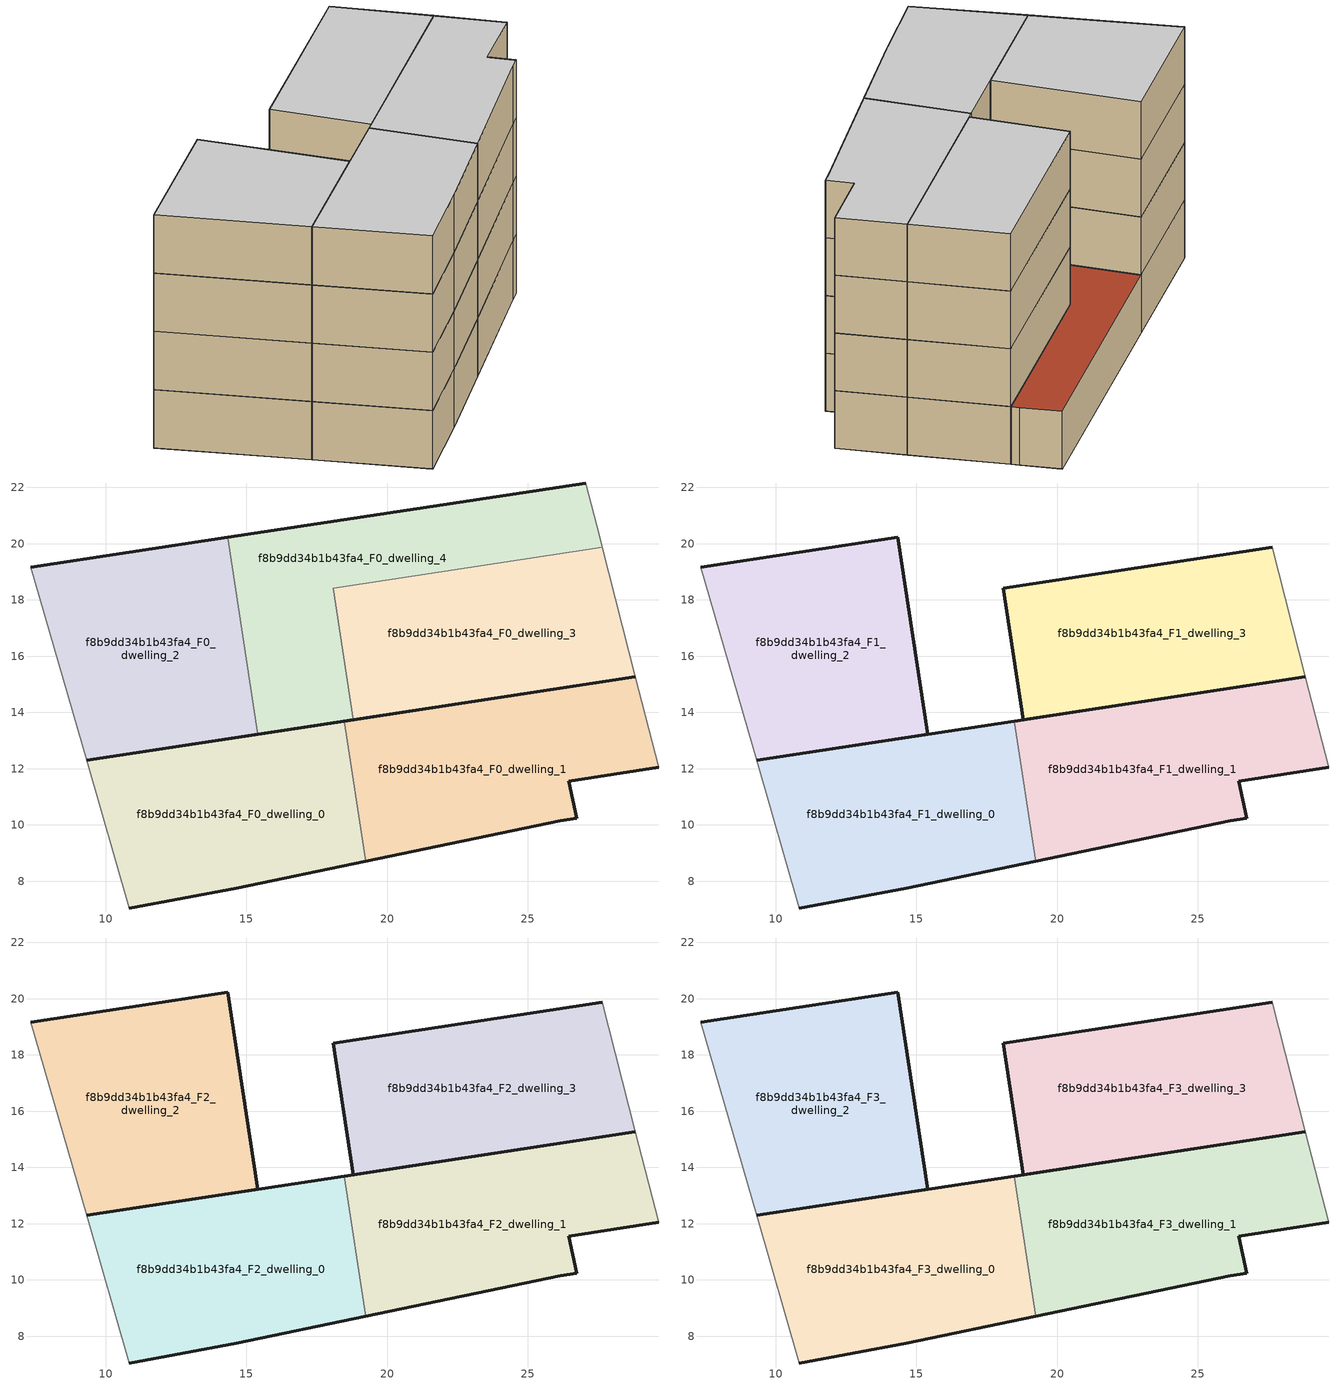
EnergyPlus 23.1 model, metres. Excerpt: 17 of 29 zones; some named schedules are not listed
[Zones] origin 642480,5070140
f8b9dd34b1b43fa4_F0_dwelling_0
 floor ground (EU_floor_Construction): 19.24,8.71 18.48,13.69 9.32,12.29 10.84,7.05 14.64,7.75 z0
 wall outside (EU_wall_Construction): 9.32,12.29 18.48,13.69 / 19.24,8.71 14.64,7.75 10.84,7.05 z0:3
 wall adiabatic (EU_wall_Construction): 10.84,7.05 9.32,12.29 z0:3
 wall to f8b9dd34b1b43fa4_F0_dwelling_1 (EU_wall_Construction): 18.48,13.69 19.24,8.71 z0:3
f8b9dd34b1b43fa4_F0_dwelling_1
 floor ground (EU_floor_Construction): 26.75,10.25 26.45,11.55 29.66,12.05 28.83,15.27 18.48,13.69 19.24,8.71 26.15,10.15 z0
 wall outside (EU_wall_Construction): 18.48,13.69 28.83,15.27 / 29.66,12.05 26.45,11.55 26.75,10.25 26.15,10.15 19.24,8.71 z0:3
 wall adiabatic (EU_wall_Construction): 28.83,15.27 29.66,12.05 z0:3
f8b9dd34b1b43fa4_F0_dwelling_2
 floor ground (EU_floor_Construction): 15.4,13.22 14.34,20.22 7.34,19.16 9.32,12.29 z0
 wall outside (EU_wall_Construction): 7.34,19.16 14.34,20.22 / 15.4,13.22 9.32,12.29 z0:3
 wall to f8b9dd34b1b43fa4_F0_dwelling_4 (EU_wall_Construction): 14.34,20.22 15.4,13.22 z0:3
 wall adiabatic (EU_wall_Construction): 9.32,12.29 7.34,19.16 z0:3
f8b9dd34b1b43fa4_F0_dwelling_3
 floor ground (EU_floor_Construction): 28.83,15.27 27.65,19.87 18.1,18.41 18.81,13.74 z0
 wall outside (EU_wall_Construction): 28.83,15.27 18.81,13.74 z0:3
 wall to f8b9dd34b1b43fa4_F0_dwelling_4 (EU_wall_Construction): 18.81,13.74 18.1,18.41 27.65,19.87 z0:3
 wall adiabatic (EU_wall_Construction): 27.65,19.87 28.83,15.27 z0:3
f8b9dd34b1b43fa4_F0_dwelling_4
 floor ground (EU_floor_Construction): 27.65,19.87 27.56,20.25 27.06,22.16 14.34,20.22 15.4,13.22 18.81,13.74 18.1,18.41 z0
 wall outside (EU_wall_Construction): 18.81,13.74 15.4,13.22 / 14.34,20.22 27.06,22.16 z0:3
 wall adiabatic (EU_wall_Construction): 27.06,22.16 27.56,20.25 27.65,19.87 z0:3
 roof outside (EU_roof_Construction): 27.06,22.16 27.56,20.25 27.65,19.87 18.1,18.41 18.81,13.74 15.4,13.22 14.34,20.22 z3
f8b9dd34b1b43fa4_F1_dwelling_0
 floor to f8b9dd34b1b43fa4_F0_dwelling_0 (EU_floor_Construction): 19.24,8.71 18.48,13.69 9.32,12.29 10.84,7.05 14.64,7.75 z3
 wall outside (EU_wall_Construction): 9.32,12.29 18.48,13.69 / 19.24,8.71 14.64,7.75 10.84,7.05 z3:6
 wall adiabatic (EU_wall_Construction): 10.84,7.05 9.32,12.29 z3:6
 wall to f8b9dd34b1b43fa4_F1_dwelling_1 (EU_wall_Construction): 18.48,13.69 19.24,8.71 z3:6
f8b9dd34b1b43fa4_F1_dwelling_1
 floor to f8b9dd34b1b43fa4_F0_dwelling_1 (EU_floor_Construction): 26.75,10.25 26.45,11.55 29.66,12.05 28.83,15.27 18.48,13.69 19.24,8.71 26.15,10.15 z3
 wall outside (EU_wall_Construction): 18.48,13.69 28.83,15.27 / 29.66,12.05 26.45,11.55 26.75,10.25 26.15,10.15 19.24,8.71 z3:6
 wall adiabatic (EU_wall_Construction): 28.83,15.27 29.66,12.05 z3:6
f8b9dd34b1b43fa4_F1_dwelling_2
 floor to f8b9dd34b1b43fa4_F0_dwelling_2 (EU_floor_Construction): 15.4,13.22 14.34,20.22 7.34,19.16 9.32,12.29 z3
 wall outside (EU_wall_Construction): 7.34,19.16 14.34,20.22 15.4,13.22 9.32,12.29 z3:6
 wall adiabatic (EU_wall_Construction): 9.32,12.29 7.34,19.16 z3:6
f8b9dd34b1b43fa4_F1_dwelling_3
 floor to f8b9dd34b1b43fa4_F0_dwelling_3 (EU_floor_Construction): 28.83,15.27 27.65,19.87 18.1,18.41 18.81,13.74 z3
 wall outside (EU_wall_Construction): 28.83,15.27 18.81,13.74 18.1,18.41 27.65,19.87 z3:6
 wall adiabatic (EU_wall_Construction): 27.65,19.87 28.83,15.27 z3:6
f8b9dd34b1b43fa4_F2_dwelling_0
 floor to f8b9dd34b1b43fa4_F1_dwelling_0 (EU_floor_Construction): 19.24,8.71 18.48,13.69 9.32,12.29 10.84,7.05 14.64,7.75 z6
 wall outside (EU_wall_Construction): 9.32,12.29 18.48,13.69 / 19.24,8.71 14.64,7.75 10.84,7.05 z6:9
 wall adiabatic (EU_wall_Construction): 10.84,7.05 9.32,12.29 z6:9
 wall to f8b9dd34b1b43fa4_F2_dwelling_1 (EU_wall_Construction): 18.48,13.69 19.24,8.71 z6:9
f8b9dd34b1b43fa4_F2_dwelling_1
 floor to f8b9dd34b1b43fa4_F1_dwelling_1 (EU_floor_Construction): 26.75,10.25 26.45,11.55 29.66,12.05 28.83,15.27 18.48,13.69 19.24,8.71 26.15,10.15 z6
 wall outside (EU_wall_Construction): 18.48,13.69 28.83,15.27 / 29.66,12.05 26.45,11.55 26.75,10.25 26.15,10.15 19.24,8.71 z6:9
 wall adiabatic (EU_wall_Construction): 28.83,15.27 29.66,12.05 z6:9
f8b9dd34b1b43fa4_F2_dwelling_2
 floor to f8b9dd34b1b43fa4_F1_dwelling_2 (EU_floor_Construction): 15.4,13.22 14.34,20.22 7.34,19.16 9.32,12.29 z6
 wall outside (EU_wall_Construction): 7.34,19.16 14.34,20.22 15.4,13.22 9.32,12.29 z6:9
 wall adiabatic (EU_wall_Construction): 9.32,12.29 7.34,19.16 z6:9
f8b9dd34b1b43fa4_F2_dwelling_3
 floor to f8b9dd34b1b43fa4_F1_dwelling_3 (EU_floor_Construction): 28.83,15.27 27.65,19.87 18.1,18.41 18.81,13.74 z6
 wall outside (EU_wall_Construction): 28.83,15.27 18.81,13.74 18.1,18.41 27.65,19.87 z6:9
 wall adiabatic (EU_wall_Construction): 27.65,19.87 28.83,15.27 z6:9
f8b9dd34b1b43fa4_F3_dwelling_0
 floor to f8b9dd34b1b43fa4_F2_dwelling_0 (EU_floor_Construction): 19.24,8.71 18.48,13.69 9.32,12.29 10.84,7.05 14.64,7.75 z9
 wall outside (EU_wall_Construction): 9.32,12.29 18.48,13.69 / 19.24,8.71 14.64,7.75 10.84,7.05 z9:12
 wall adiabatic (EU_wall_Construction): 10.84,7.05 9.32,12.29 z9:12
 wall to f8b9dd34b1b43fa4_F3_dwelling_1 (EU_wall_Construction): 18.48,13.69 19.24,8.71 z9:12
 ceiling to f8b9dd34b1b43fa4_F4_dwelling_0 (EU_floor_Construction): 18.48,13.69 19.24,8.71 14.64,7.75 10.84,7.05 9.32,12.29 z12
f8b9dd34b1b43fa4_F3_dwelling_1
 floor to f8b9dd34b1b43fa4_F2_dwelling_1 (EU_floor_Construction): 26.75,10.25 26.45,11.55 29.66,12.05 28.83,15.27 18.48,13.69 19.24,8.71 26.15,10.15 z9
 wall outside (EU_wall_Construction): 18.48,13.69 28.83,15.27 / 29.66,12.05 26.45,11.55 26.75,10.25 26.15,10.15 19.24,8.71 z9:12
 wall adiabatic (EU_wall_Construction): 28.83,15.27 29.66,12.05 z9:12
 ceiling to f8b9dd34b1b43fa4_F4_dwelling_1 (EU_floor_Construction): 28.83,15.27 29.66,12.05 26.45,11.55 26.75,10.25 26.15,10.15 19.24,8.71 18.48,13.69 z12
f8b9dd34b1b43fa4_F3_dwelling_2
 floor to f8b9dd34b1b43fa4_F2_dwelling_2 (EU_floor_Construction): 15.4,13.22 14.34,20.22 7.34,19.16 9.32,12.29 z9
 wall outside (EU_wall_Construction): 7.34,19.16 14.34,20.22 15.4,13.22 9.32,12.29 z9:12
 wall adiabatic (EU_wall_Construction): 9.32,12.29 7.34,19.16 z9:12
 ceiling to f8b9dd34b1b43fa4_F4_dwelling_2 (EU_floor_Construction): 14.34,20.22 15.4,13.22 9.32,12.29 7.34,19.16 z12
f8b9dd34b1b43fa4_F3_dwelling_3
 floor to f8b9dd34b1b43fa4_F2_dwelling_3 (EU_floor_Construction): 28.83,15.27 27.65,19.87 18.1,18.41 18.81,13.74 z9
 wall outside (EU_wall_Construction): 28.83,15.27 18.81,13.74 18.1,18.41 27.65,19.87 z9:12
 wall adiabatic (EU_wall_Construction): 27.65,19.87 28.83,15.27 z9:12
 ceiling to f8b9dd34b1b43fa4_F4_dwelling_3 (EU_floor_Construction): 27.65,19.87 28.83,15.27 18.81,13.74 18.1,18.41 z12
[Building]
EU S2 Campaign: North Axis=0; Terrain=City; Solar Distribution=FullExterior
[Site:Location]
Lyon-Bron: Latitude=45.75; Longitude=5; Time Zone=1; Elevation=198
[SizingPeriod:WeatherFileDays]
AnnualSizingPeriod: Begin Month=1; Begin Day of Month=1; End Month=12; End Day of Month=31; Day of Week for Start Day=Monday; Use Weather File Daylight Saving Period=No; Use Weather File Rain and Snow Indicators=No
[MATERIAL]
EU_InternalMass_Material: Roughness=MediumRough; Thickness=0.1; Conductivity=1; Density=1800; Specific Heat=900; Thermal Absorptance=0.9; Solar Absorptance=0.7; Visible Absorptance=0.7
[MATERIAL:NOMASS] Roughness=MediumRough; Thermal Absorptance=0.9; Solar Absorptance=0.7; Visible Absorptance=0.7
Name | Thermal Resistance
EU_wall_NoMass | 0.776494
EU_roof_NoMass | 0.486893
EU_floor_NoMass | 0.421597
[CONSTRUCTION]
EU_wall_Construction: EU_wall_NoMass
EU_roof_Construction: EU_roof_NoMass
EU_floor_Construction: EU_floor_NoMass
EU_InternalMass_Construction: EU_InternalMass_Material
[ZONE] Type=1; Multiplier=1; Ceiling Height=autocalculate; Floor Area=autocalculate; Part of Total Floor Area=Yes
Name | Volume
f8b9dd34b1b43fa4_F0_dwelling_0; f8b9dd34b1b43fa4_F1_dwelling_0; f8b9dd34b1b43fa4_F2_dwelling_0; f8b9dd34b1b43fa4_F3_dwelling_0 | 140.502
f8b9dd34b1b43fa4_F0_dwelling_1; f8b9dd34b1b43fa4_F1_dwelling_1; f8b9dd34b1b43fa4_F2_dwelling_1; f8b9dd34b1b43fa4_F3_dwelling_1 | 140.5
f8b9dd34b1b43fa4_F0_dwelling_2; f8b9dd34b1b43fa4_F1_dwelling_2; f8b9dd34b1b43fa4_F2_dwelling_2; f8b9dd34b1b43fa4_F3_dwelling_2 | 140.491
f8b9dd34b1b43fa4_F0_dwelling_3; f8b9dd34b1b43fa4_F1_dwelling_3; f8b9dd34b1b43fa4_F2_dwelling_3; f8b9dd34b1b43fa4_F3_dwelling_3 | 140.49
f8b9dd34b1b43fa4_F0_dwelling_4 | 140.488
[INTERNALMASS] Construction=EU_InternalMass_Construction
Name | Zone or ZoneList | Surface Area
f8b9dd34b1b43fa4_F0_dwelling_0_EU_InternalMass | f8b9dd34b1b43fa4_F0_dwelling_0 | 46.8332
f8b9dd34b1b43fa4_F0_dwelling_1_EU_InternalMass | f8b9dd34b1b43fa4_F0_dwelling_1 | 46.8328
f8b9dd34b1b43fa4_F0_dwelling_2_EU_InternalMass | f8b9dd34b1b43fa4_F0_dwelling_2 | 46.8293
f8b9dd34b1b43fa4_F0_dwelling_3_EU_InternalMass | f8b9dd34b1b43fa4_F0_dwelling_3 | 46.8302
f8b9dd34b1b43fa4_F0_dwelling_4_EU_InternalMass | f8b9dd34b1b43fa4_F0_dwelling_4 | 46.8293
f8b9dd34b1b43fa4_F1_dwelling_0_EU_InternalMass | f8b9dd34b1b43fa4_F1_dwelling_0 | 58.5381
f8b9dd34b1b43fa4_F1_dwelling_1_EU_InternalMass | f8b9dd34b1b43fa4_F1_dwelling_1 | 58.5406
f8b9dd34b1b43fa4_F1_dwelling_2_EU_InternalMass | f8b9dd34b1b43fa4_F1_dwelling_2 | 58.5353
f8b9dd34b1b43fa4_F1_dwelling_3_EU_InternalMass | f8b9dd34b1b43fa4_F1_dwelling_3 | 58.543
f8b9dd34b1b43fa4_F2_dwelling_0_EU_InternalMass | f8b9dd34b1b43fa4_F2_dwelling_0 | 58.5381
f8b9dd34b1b43fa4_F2_dwelling_1_EU_InternalMass | f8b9dd34b1b43fa4_F2_dwelling_1 | 58.5406
f8b9dd34b1b43fa4_F2_dwelling_2_EU_InternalMass | f8b9dd34b1b43fa4_F2_dwelling_2 | 58.5353
f8b9dd34b1b43fa4_F2_dwelling_3_EU_InternalMass | f8b9dd34b1b43fa4_F2_dwelling_3 | 58.543
f8b9dd34b1b43fa4_F3_dwelling_0_EU_InternalMass | f8b9dd34b1b43fa4_F3_dwelling_0 | 58.5381
f8b9dd34b1b43fa4_F3_dwelling_1_EU_InternalMass | f8b9dd34b1b43fa4_F3_dwelling_1 | 58.5406
f8b9dd34b1b43fa4_F3_dwelling_2_EU_InternalMass | f8b9dd34b1b43fa4_F3_dwelling_2 | 58.5353
f8b9dd34b1b43fa4_F3_dwelling_3_EU_InternalMass | f8b9dd34b1b43fa4_F3_dwelling_3 | 58.543
[OTHEREQUIPMENT] Fuel Type=Electricity; Design Level Calculation Method=Watts/Area; Power per Zone Floor Area=1; Fraction Latent=0; Fraction Radiant=0; Fraction Lost=0; Carbon Dioxide Generation Rate=0; EndUse Subcategory=EU_Step8_InternalGains
Name | Zone or ZoneList or Space or SpaceList | Schedule
EU_Step8_InternalGain_f8b9dd34b1b43fa4_F0_dwelling_0_f000 | f8b9dd34b1b43fa4_F0_dwelling_0 | EU_Step8_GainSchedule_f8b9dd34b1b43fa4_F0_dwelling_0_f000
EU_Step8_InternalGain_f8b9dd34b1b43fa4_F0_dwelling_1_f000 | f8b9dd34b1b43fa4_F0_dwelling_1 | EU_Step8_GainSchedule_f8b9dd34b1b43fa4_F0_dwelling_1_f000
EU_Step8_InternalGain_f8b9dd34b1b43fa4_F0_dwelling_2_f000 | f8b9dd34b1b43fa4_F0_dwelling_2 | EU_Step8_GainSchedule_f8b9dd34b1b43fa4_F0_dwelling_2_f000
EU_Step8_InternalGain_f8b9dd34b1b43fa4_F0_dwelling_3_f000 | f8b9dd34b1b43fa4_F0_dwelling_3 | EU_Step8_GainSchedule_f8b9dd34b1b43fa4_F0_dwelling_3_f000
EU_Step8_InternalGain_f8b9dd34b1b43fa4_F0_dwelling_4_f000 | f8b9dd34b1b43fa4_F0_dwelling_4 | EU_Step8_GainSchedule_f8b9dd34b1b43fa4_F0_dwelling_4_f000
EU_Step8_InternalGain_f8b9dd34b1b43fa4_F1_dwelling_0_f000 | f8b9dd34b1b43fa4_F1_dwelling_0 | EU_Step8_GainSchedule_f8b9dd34b1b43fa4_F1_dwelling_0_f000
EU_Step8_InternalGain_f8b9dd34b1b43fa4_F1_dwelling_1_f000 | f8b9dd34b1b43fa4_F1_dwelling_1 | EU_Step8_GainSchedule_f8b9dd34b1b43fa4_F1_dwelling_1_f000
EU_Step8_InternalGain_f8b9dd34b1b43fa4_F1_dwelling_2_f000 | f8b9dd34b1b43fa4_F1_dwelling_2 | EU_Step8_GainSchedule_f8b9dd34b1b43fa4_F1_dwelling_2_f000
EU_Step8_InternalGain_f8b9dd34b1b43fa4_F1_dwelling_3_f000 | f8b9dd34b1b43fa4_F1_dwelling_3 | EU_Step8_GainSchedule_f8b9dd34b1b43fa4_F1_dwelling_3_f000
EU_Step8_InternalGain_f8b9dd34b1b43fa4_F2_dwelling_0_f000 | f8b9dd34b1b43fa4_F2_dwelling_0 | EU_Step8_GainSchedule_f8b9dd34b1b43fa4_F2_dwelling_0_f000
EU_Step8_InternalGain_f8b9dd34b1b43fa4_F2_dwelling_1_f000 | f8b9dd34b1b43fa4_F2_dwelling_1 | EU_Step8_GainSchedule_f8b9dd34b1b43fa4_F2_dwelling_1_f000
EU_Step8_InternalGain_f8b9dd34b1b43fa4_F2_dwelling_2_f000 | f8b9dd34b1b43fa4_F2_dwelling_2 | EU_Step8_GainSchedule_f8b9dd34b1b43fa4_F2_dwelling_2_f000
EU_Step8_InternalGain_f8b9dd34b1b43fa4_F2_dwelling_3_f000 | f8b9dd34b1b43fa4_F2_dwelling_3 | EU_Step8_GainSchedule_f8b9dd34b1b43fa4_F2_dwelling_3_f000
EU_Step8_InternalGain_f8b9dd34b1b43fa4_F3_dwelling_0_f000 | f8b9dd34b1b43fa4_F3_dwelling_0 | EU_Step8_GainSchedule_f8b9dd34b1b43fa4_F3_dwelling_0_f000
EU_Step8_InternalGain_f8b9dd34b1b43fa4_F3_dwelling_1_f000 | f8b9dd34b1b43fa4_F3_dwelling_1 | EU_Step8_GainSchedule_f8b9dd34b1b43fa4_F3_dwelling_1_f000
EU_Step8_InternalGain_f8b9dd34b1b43fa4_F3_dwelling_2_f000 | f8b9dd34b1b43fa4_F3_dwelling_2 | EU_Step8_GainSchedule_f8b9dd34b1b43fa4_F3_dwelling_2_f000
EU_Step8_InternalGain_f8b9dd34b1b43fa4_F3_dwelling_3_f000 | f8b9dd34b1b43fa4_F3_dwelling_3 | EU_Step8_GainSchedule_f8b9dd34b1b43fa4_F3_dwelling_3_f000
[ZONEVENTILATION:DESIGNFLOWRATE] Schedule=EU_AlwaysOn; Design Flow Rate Calculation Method=AirChanges/Hour; Air Changes per Hour=0.693814; Ventilation Type=Natural; Fan Pressure Rise=0; Fan Total Efficiency=1; Constant Term Coefficient=1; Temperature Term Coefficient=0; Velocity Term Coefficient=0; Velocity Squared Term Coefficient=0; Minimum Indoor Temperature=-100; Maximum Indoor Temperature=100; Delta Temperature=-100; Minimum Outdoor Temperature=-100; Maximum Outdoor Temperature=100; Maximum Wind Speed=40
Name | Zone or ZoneList or Space or SpaceList
EU_ConstantAir_f8b9dd34b1b43fa4_F0_dwelling_0 | f8b9dd34b1b43fa4_F0_dwelling_0
EU_ConstantAir_f8b9dd34b1b43fa4_F0_dwelling_1 | f8b9dd34b1b43fa4_F0_dwelling_1
EU_ConstantAir_f8b9dd34b1b43fa4_F0_dwelling_2 | f8b9dd34b1b43fa4_F0_dwelling_2
EU_ConstantAir_f8b9dd34b1b43fa4_F0_dwelling_3 | f8b9dd34b1b43fa4_F0_dwelling_3
EU_ConstantAir_f8b9dd34b1b43fa4_F0_dwelling_4 | f8b9dd34b1b43fa4_F0_dwelling_4
EU_ConstantAir_f8b9dd34b1b43fa4_F1_dwelling_0 | f8b9dd34b1b43fa4_F1_dwelling_0
EU_ConstantAir_f8b9dd34b1b43fa4_F1_dwelling_1 | f8b9dd34b1b43fa4_F1_dwelling_1
EU_ConstantAir_f8b9dd34b1b43fa4_F1_dwelling_2 | f8b9dd34b1b43fa4_F1_dwelling_2
EU_ConstantAir_f8b9dd34b1b43fa4_F1_dwelling_3 | f8b9dd34b1b43fa4_F1_dwelling_3
EU_ConstantAir_f8b9dd34b1b43fa4_F2_dwelling_0 | f8b9dd34b1b43fa4_F2_dwelling_0
EU_ConstantAir_f8b9dd34b1b43fa4_F2_dwelling_1 | f8b9dd34b1b43fa4_F2_dwelling_1
EU_ConstantAir_f8b9dd34b1b43fa4_F2_dwelling_2 | f8b9dd34b1b43fa4_F2_dwelling_2
EU_ConstantAir_f8b9dd34b1b43fa4_F2_dwelling_3 | f8b9dd34b1b43fa4_F2_dwelling_3
EU_ConstantAir_f8b9dd34b1b43fa4_F3_dwelling_0 | f8b9dd34b1b43fa4_F3_dwelling_0
EU_ConstantAir_f8b9dd34b1b43fa4_F3_dwelling_1 | f8b9dd34b1b43fa4_F3_dwelling_1
EU_ConstantAir_f8b9dd34b1b43fa4_F3_dwelling_2 | f8b9dd34b1b43fa4_F3_dwelling_2
EU_ConstantAir_f8b9dd34b1b43fa4_F3_dwelling_3 | f8b9dd34b1b43fa4_F3_dwelling_3
[HVACTEMPLATE:THERMOSTAT] Constant Heating Setpoint=20; Constant Cooling Setpoint=50
EU_HeatOnly_f8b9dd34b1b43fa4_F0_dwelling_0; EU_HeatOnly_f8b9dd34b1b43fa4_F0_dwelling_1; EU_HeatOnly_f8b9dd34b1b43fa4_F0_dwelling_2; EU_HeatOnly_f8b9dd34b1b43fa4_F0_dwelling_3; EU_HeatOnly_f8b9dd34b1b43fa4_F0_dwelling_4; EU_HeatOnly_f8b9dd34b1b43fa4_F1_dwelling_0; EU_HeatOnly_f8b9dd34b1b43fa4_F1_dwelling_1; EU_HeatOnly_f8b9dd34b1b43fa4_F1_dwelling_2; EU_HeatOnly_f8b9dd34b1b43fa4_F1_dwelling_3; EU_HeatOnly_f8b9dd34b1b43fa4_F2_dwelling_0; EU_HeatOnly_f8b9dd34b1b43fa4_F2_dwelling_1; EU_HeatOnly_f8b9dd34b1b43fa4_F2_dwelling_2; EU_HeatOnly_f8b9dd34b1b43fa4_F2_dwelling_3; EU_HeatOnly_f8b9dd34b1b43fa4_F3_dwelling_0; EU_HeatOnly_f8b9dd34b1b43fa4_F3_dwelling_1; EU_HeatOnly_f8b9dd34b1b43fa4_F3_dwelling_2; EU_HeatOnly_f8b9dd34b1b43fa4_F3_dwelling_3; EU_HeatOnly_f8b9dd34b1b43fa4_F4_dwelling_0; EU_HeatOnly_f8b9dd34b1b43fa4_F4_dwelling_1; EU_HeatOnly_f8b9dd34b1b43fa4_F4_dwelling_2; EU_HeatOnly_f8b9dd34b1b43fa4_F4_dwelling_3; EU_HeatOnly_f8b9dd34b1b43fa4_F5_dwelling_0; EU_HeatOnly_f8b9dd34b1b43fa4_F5_dwelling_1
